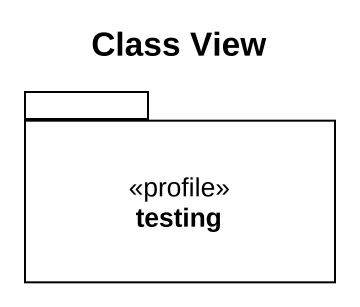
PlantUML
@startuml
title Class View
package testing <<profile>> {
}
@enduml
